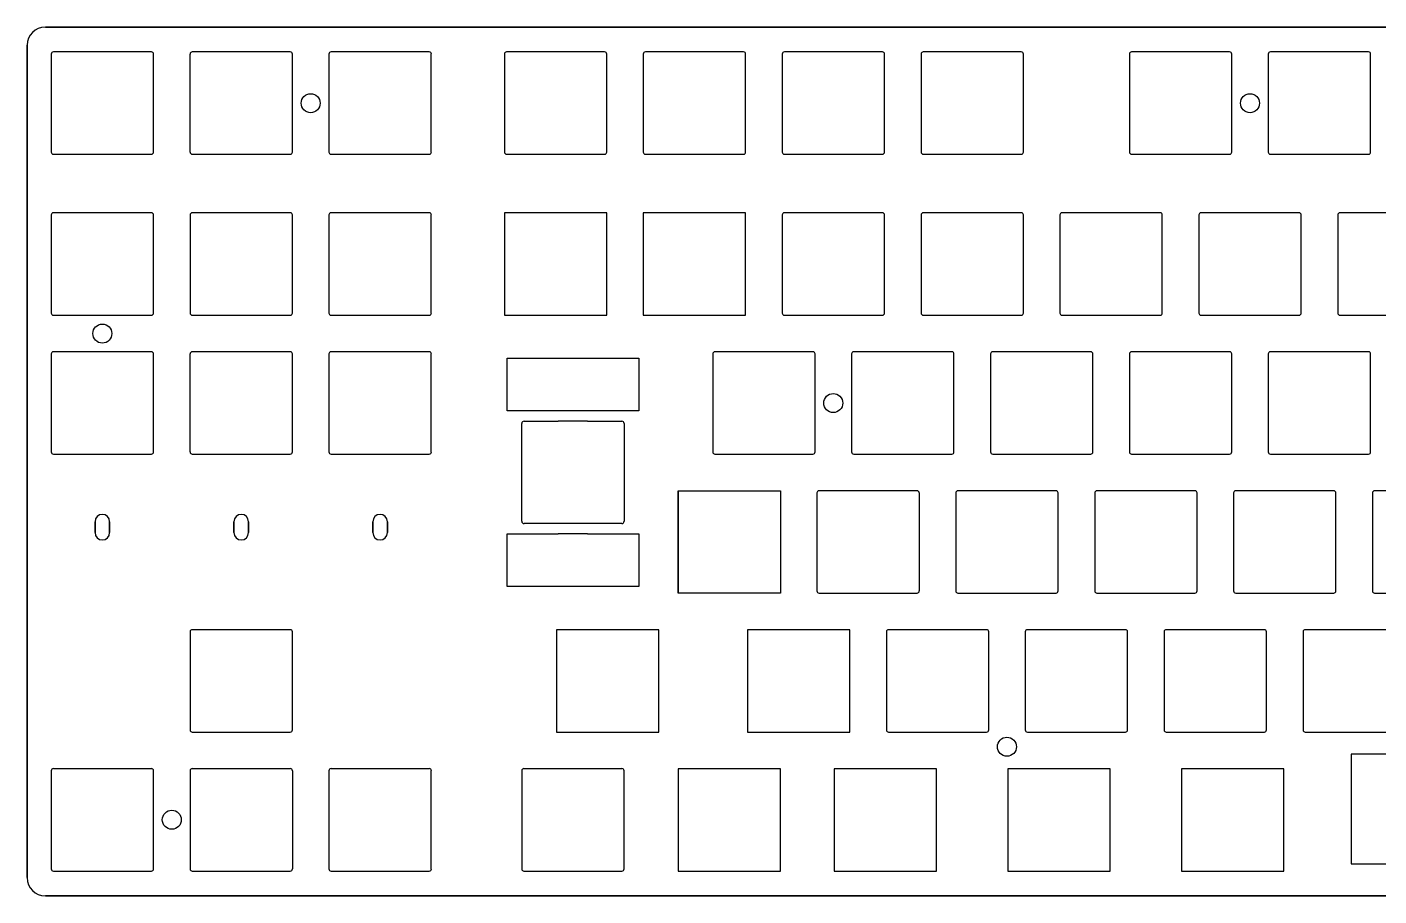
# Model space of a CAD drawing. Header units: inches. Extents: x -1111 to 11437, y -3682 to 971.
# Drawn here: x 9806.8 to 9991.7, y -3671 to -3552.2 of the extents above; entities that cross this region are included whole.
import ezdxf

# ---------------------------------------------------------------- set-up
doc = ezdxf.new("R2010")
doc.units = ezdxf.units.IN
doc.header["$LTSCALE"] = 1.21
doc.header["$MEASUREMENT"] = 0
doc.layers.get('0').update_dxf_attribs({"linetype": 'CONTINUOUS'})
doc.layers.add('图层1', color=7, linetype='CONTINUOUS')

msp = doc.modelspace()

# ---------------------------------------------------------------- linework, layer by layer
at = {"color": 7, "linetype": 'Continuous'}
for p, q in [((9809.29, -3552.19), (10152.89, -3552.19)), ((10152.89, -3552.19), (9809.29, -3552.19)), ((10152.89, -3552.19), (9809.29, -3552.19)), ((10152.89, -3552.19), (9809.29, -3552.19)), ((9806.79, -3668.49), (9806.79, -3554.69)), ((9806.79, -3554.69), (9806.79, -3668.49)), ((9806.79, -3554.69), (9806.79, -3668.49)), ((9806.79, -3554.69), (9806.79, -3668.49)), ((9810.09, -3555.88), (9810.09, -3569.29)), ((9823.8, -3555.59), (9810.39, -3555.59)), ((9824.09, -3569.29), (9824.09, -3555.88)), ((9829.09, -3569.29), (9829.09, -3555.88)), ((9842.8, -3555.59), (9829.39, -3555.59)), ((9843.09, -3569.29), (9843.09, -3555.88)), ((9848.09, -3555.88), (9848.09, -3569.29)), ((9861.8, -3555.59), (9848.39, -3555.59)), ((9862.09, -3569.29), (9862.09, -3555.88)), ((9872.09, -3555.88), (9872.09, -3569.29)), ((9885.8, -3555.59), (9872.39, -3555.59)), ((9886.09, -3569.29), (9886.09, -3555.88)), ((9891.09, -3555.88), (9891.09, -3569.29)), ((9904.8, -3555.59), (9891.39, -3555.59)), ((9905.09, -3569.29), (9905.09, -3555.88)), ((9910.09, -3555.88), (9910.09, -3569.29)), ((9923.8, -3555.59), (9910.39, -3555.59)), ((9924.09, -3569.29), (9924.09, -3555.88)), ((9929.09, -3555.88), (9929.09, -3569.29)), ((9942.8, -3555.59), (9929.39, -3555.59)), ((9943.09, -3569.29), (9943.09, -3555.88)), ((9957.59, -3555.88), (9957.59, -3569.29)), ((9971.3, -3555.59), (9957.89, -3555.59)), ((9971.59, -3569.29), (9971.59, -3555.88)), ((9976.59, -3555.88), (9976.59, -3569.29)), ((9990.3, -3555.59), (9976.89, -3555.59)), ((9990.59, -3569.29), (9990.59, -3555.88)), ((9810.39, -3569.59), (9823.8, -3569.59)), ((9829.39, -3569.59), (9842.8, -3569.59)), ((9848.39, -3569.59), (9861.8, -3569.59)), ((9872.39, -3569.59), (9885.8, -3569.59)), ((9891.39, -3569.59), (9904.8, -3569.59)), ((9910.39, -3569.59), (9923.8, -3569.59)), ((9929.39, -3569.59), (9942.8, -3569.59)), ((9957.89, -3569.59), (9971.3, -3569.59)), ((9976.89, -3569.59), (9990.3, -3569.59)), ((9810.09, -3577.88), (9810.09, -3591.29)), ((9823.8, -3577.59), (9810.39, -3577.59)), ((9824.09, -3591.29), (9824.09, -3577.88)), ((9829.09, -3577.88), (9829.09, -3591.29)), ((9842.8, -3577.59), (9829.39, -3577.59)), ((9843.09, -3591.29), (9843.09, -3577.88)), ((9848.09, -3577.88), (9848.09, -3591.29)), ((9861.8, -3577.59), (9848.39, -3577.59)), ((9862.09, -3591.29), (9862.09, -3577.88)), ((9872.09, -3577.59), (9872.09, -3591.59)), ((9886.09, -3577.59), (9872.09, -3577.59)), ((9886.09, -3591.59), (9886.09, -3577.59)), ((9891.09, -3577.59), (9891.09, -3591.59)), ((9905.09, -3577.59), (9891.09, -3577.59)), ((9905.09, -3591.59), (9905.09, -3577.59)), ((9910.09, -3577.88), (9910.09, -3591.29)), ((9923.8, -3577.59), (9910.39, -3577.59)), ((9924.09, -3591.29), (9924.09, -3577.88)), ((9929.09, -3577.88), (9929.09, -3591.29)), ((9942.8, -3577.59), (9929.39, -3577.59)), ((9943.09, -3591.29), (9943.09, -3577.88)), ((9948.09, -3577.88), (9948.09, -3591.29)), ((9961.8, -3577.59), (9948.39, -3577.59)), ((9962.09, -3591.29), (9962.09, -3577.88)), ((9967.09, -3577.88), (9967.09, -3591.29)), ((9980.8, -3577.59), (9967.39, -3577.59)), ((9981.09, -3591.29), (9981.09, -3577.88)), ((9986.09, -3577.88), (9986.09, -3591.29)), ((9999.8, -3577.59), (9986.39, -3577.59)), ((9810.39, -3591.59), (9823.8, -3591.59)), ((9829.39, -3591.59), (9842.8, -3591.59)), ((9848.39, -3591.59), (9861.8, -3591.59)), ((9872.09, -3591.59), (9886.09, -3591.59)), ((9891.09, -3591.59), (9905.09, -3591.59)), ((9910.39, -3591.59), (9923.8, -3591.59)), ((9929.39, -3591.59), (9942.8, -3591.59)), ((9948.39, -3591.59), (9961.8, -3591.59)), ((9967.39, -3591.59), (9980.8, -3591.59)), ((9986.39, -3591.59), (9999.8, -3591.59)), ((9810.09, -3596.88), (9810.09, -3610.29)), ((9823.8, -3596.59), (9810.39, -3596.59)), ((9824.09, -3610.29), (9824.09, -3596.88)), ((9829.09, -3610.29), (9829.09, -3596.88)), ((9842.8, -3596.59), (9829.39, -3596.59)), ((9843.09, -3610.29), (9843.09, -3596.88)), ((9848.09, -3596.88), (9848.09, -3610.29)), ((9861.8, -3596.59), (9848.39, -3596.59)), ((9862.09, -3610.29), (9862.09, -3596.88)), ((9900.59, -3596.88), (9900.59, -3610.29)), ((9914.3, -3596.59), (9900.89, -3596.59)), ((9914.59, -3610.29), (9914.59, -3596.88)), ((9919.59, -3596.88), (9919.59, -3610.29)), ((9933.3, -3596.59), (9919.89, -3596.59)), ((9933.59, -3610.29), (9933.59, -3596.88)), ((9938.59, -3596.88), (9938.59, -3610.29)), ((9952.3, -3596.59), (9938.89, -3596.59)), ((9952.59, -3610.29), (9952.59, -3596.88)), ((9957.59, -3596.88), (9957.59, -3610.29)), ((9971.3, -3596.59), (9957.89, -3596.59)), ((9971.59, -3610.29), (9971.59, -3596.88)), ((9976.59, -3596.88), (9976.59, -3610.29)), ((9990.3, -3596.59), (9976.89, -3596.59)), ((9990.59, -3610.29), (9990.59, -3596.88)), ((9872.46, -3604.68), (9872.46, -3597.48)), ((9872.46, -3597.48), (9890.46, -3597.48)), ((9890.46, -3597.48), (9890.46, -3604.68)), ((9879.46, -3604.68), (9872.46, -3604.68)), ((9874.46, -3619.77), (9874.46, -3606.4)), ((9874.78, -3606.08), (9879.46, -3606.08)), ((9890.46, -3604.68), (9883.46, -3604.68)), ((9883.46, -3606.08), (9888.15, -3606.08)), ((9888.46, -3606.4), (9888.46, -3619.77)), ((9810.39, -3610.59), (9823.8, -3610.59)), ((9829.39, -3610.59), (9842.8, -3610.59)), ((9848.39, -3610.59), (9861.8, -3610.59)), ((9900.89, -3610.59), (9914.3, -3610.59)), ((9919.89, -3610.59), (9933.3, -3610.59)), ((9938.89, -3610.59), (9952.3, -3610.59)), ((9957.89, -3610.59), (9971.3, -3610.59)), ((9976.89, -3610.59), (9990.3, -3610.59)), ((9895.84, -3629.59), (9895.84, -3615.59)), ((9895.84, -3615.59), (9909.84, -3615.59)), ((9895.84, -3615.59), (9895.84, -3629.59)), ((9909.84, -3615.59), (9909.84, -3629.59)), ((9928.55, -3615.59), (9915.14, -3615.59)), ((9947.55, -3615.59), (9934.14, -3615.59)), ((9966.55, -3615.59), (9953.14, -3615.59)), ((9985.55, -3615.59), (9972.14, -3615.59)), ((10004.55, -3615.59), (9991.14, -3615.59)), ((9914.84, -3615.88), (9914.84, -3629.29)), ((9928.84, -3615.88), (9928.84, -3629.29)), ((9933.84, -3615.88), (9933.84, -3629.29)), ((9947.84, -3629.29), (9947.84, -3615.88)), ((9952.84, -3615.88), (9952.84, -3629.29)), ((9966.84, -3629.29), (9966.84, -3615.88)), ((9971.84, -3615.88), (9971.84, -3629.29)), ((9985.84, -3629.29), (9985.84, -3615.88)), ((9990.84, -3615.88), (9990.84, -3629.29)), ((9816.09, -3619.82), (9816.09, -3621.32)), ((9816.09, -3621.32), (9816.09, -3619.82)), ((9816.09, -3621.32), (9816.09, -3619.82)), ((9818.09, -3621.32), (9818.09, -3619.82)), ((9818.09, -3619.82), (9818.09, -3621.32)), ((9818.09, -3619.82), (9818.09, -3621.32)), ((9835.09, -3619.82), (9835.09, -3621.32)), ((9835.09, -3621.32), (9835.09, -3619.82)), ((9835.09, -3621.32), (9835.09, -3619.82)), ((9837.09, -3621.32), (9837.09, -3619.82)), ((9837.09, -3619.82), (9837.09, -3621.32)), ((9837.09, -3619.82), (9837.09, -3621.32)), ((9854.09, -3619.82), (9854.09, -3621.32)), ((9854.09, -3621.32), (9854.09, -3619.82)), ((9854.09, -3621.32), (9854.09, -3619.82)), ((9856.09, -3621.32), (9856.09, -3619.82)), ((9856.09, -3619.82), (9856.09, -3621.32)), ((9856.09, -3619.82), (9856.09, -3621.32)), ((9879.46, -3620.08), (9874.78, -3620.08)), ((9888.15, -3620.08), (9883.46, -3620.08)), ((9872.46, -3628.68), (9872.46, -3621.48)), ((9872.46, -3621.48), (9879.46, -3621.48)), ((9883.46, -3621.48), (9890.46, -3621.48)), ((9890.46, -3621.48), (9890.46, -3628.68)), ((9890.46, -3628.68), (9872.46, -3628.68)), ((9909.84, -3629.59), (9895.84, -3629.59)), ((9915.14, -3629.59), (9928.55, -3629.59)), ((9934.14, -3629.59), (9947.55, -3629.59)), ((9953.14, -3629.59), (9966.55, -3629.59)), ((9972.14, -3629.59), (9985.55, -3629.59)), ((9991.14, -3629.59), (10004.55, -3629.59)), ((9829.09, -3634.88), (9829.09, -3648.29)), ((9842.8, -3634.59), (9829.39, -3634.59)), ((9843.09, -3648.29), (9843.09, -3634.88)), ((9879.22, -3634.59), (9879.22, -3648.59)), ((9893.22, -3634.59), (9879.22, -3634.59)), ((9893.22, -3648.59), (9893.22, -3634.59)), ((9905.34, -3634.59), (9905.34, -3648.59)), ((9919.34, -3634.59), (9905.34, -3634.59)), ((9919.34, -3648.59), (9919.34, -3634.59)), ((9924.34, -3634.88), (9924.34, -3648.29)), ((9938.05, -3634.59), (9924.64, -3634.59)), ((9938.34, -3648.29), (9938.34, -3634.88)), ((9943.34, -3634.88), (9943.34, -3648.29)), ((9957.05, -3634.59), (9943.64, -3634.59)), ((9957.34, -3648.29), (9957.34, -3634.88)), ((9962.34, -3634.88), (9962.34, -3648.29)), ((9976.05, -3634.59), (9962.64, -3634.59)), ((9976.34, -3648.29), (9976.34, -3634.88)), ((9981.34, -3634.88), (9981.34, -3648.29)), ((9995.05, -3634.59), (9981.64, -3634.59)), ((9829.39, -3648.59), (9842.8, -3648.59)), ((9879.22, -3648.59), (9893.22, -3648.59)), ((9905.34, -3648.59), (9919.34, -3648.59)), ((9924.64, -3648.59), (9938.05, -3648.59)), ((9943.64, -3648.59), (9957.05, -3648.59)), ((9962.64, -3648.59), (9976.05, -3648.59)), ((9981.64, -3648.59), (9995.05, -3648.59)), ((9995.12, -3651.59), (9987.92, -3651.59)), ((9987.92, -3651.59), (9987.92, -3666.59)), ((9810.09, -3653.88), (9810.09, -3667.29)), ((9823.8, -3653.59), (9810.39, -3653.59)), ((9824.09, -3667.29), (9824.09, -3653.88)), ((9829.09, -3653.88), (9829.09, -3667.29)), ((9842.8, -3653.59), (9829.39, -3653.59)), ((9843.09, -3653.88), (9843.09, -3667.29)), ((9848.09, -3653.88), (9848.09, -3667.29)), ((9861.8, -3653.59), (9848.39, -3653.59)), ((9862.09, -3667.29), (9862.09, -3653.88)), ((9874.47, -3653.88), (9874.47, -3667.29)), ((9888.17, -3653.59), (9874.76, -3653.59)), ((9888.47, -3667.29), (9888.47, -3653.88)), ((9895.84, -3653.59), (9895.84, -3667.59)), ((9909.84, -3653.59), (9895.84, -3653.59)), ((9909.84, -3667.59), (9909.84, -3653.59)), ((9917.22, -3653.59), (9917.22, -3667.59)), ((9931.22, -3653.59), (9917.22, -3653.59)), ((9931.22, -3667.59), (9931.22, -3653.59)), ((9940.97, -3653.59), (9940.97, -3667.59)), ((9954.97, -3653.59), (9940.97, -3653.59)), ((9954.97, -3667.59), (9954.97, -3653.59)), ((9978.72, -3653.59), (9964.72, -3653.59)), ((9964.72, -3653.59), (9964.72, -3667.59)), ((9978.72, -3667.59), (9978.72, -3653.59)), ((9987.92, -3666.59), (9995.12, -3666.59)), ((9810.39, -3667.59), (9823.8, -3667.59)), ((9829.39, -3667.59), (9842.8, -3667.59)), ((9848.39, -3667.59), (9861.8, -3667.59)), ((9874.76, -3667.59), (9888.17, -3667.59)), ((9895.84, -3667.59), (9909.84, -3667.59)), ((9917.22, -3667.59), (9931.22, -3667.59)), ((9940.97, -3667.59), (9954.97, -3667.59)), ((9964.72, -3667.59), (9978.72, -3667.59)), ((10152.89, -3670.99), (9809.29, -3670.99)), ((9809.29, -3670.99), (10152.89, -3670.99)), ((9809.29, -3670.99), (10152.89, -3670.99)), ((9809.29, -3670.99), (10152.89, -3670.99))]:
    msp.add_line(p, q, dxfattribs=at)
for centre in [(9845.59, -3562.6), (9974.09, -3562.6), (9817.09, -3594.1), (9917.08, -3603.6), (9940.84, -3650.59), (9826.59, -3660.57)]:
    msp.add_circle(centre, 1.3, dxfattribs=at)
for centre, radius, start, end in [((9809.29, -3554.69), 2.5, 90, 180), ((9810.39, -3555.88), 0.295, 90, 180), ((9823.8, -3555.88), 0.295, 0, 90), ((9829.39, -3555.88), 0.295, 90, 180), ((9842.8, -3555.88), 0.295, 0, 90), ((9848.39, -3555.88), 0.295, 90, 180), ((9861.8, -3555.88), 0.295, 0, 90), ((9872.39, -3555.88), 0.295, 90, 180), ((9885.8, -3555.88), 0.295, 0, 90), ((9891.39, -3555.88), 0.295, 90, 180), ((9904.8, -3555.88), 0.295, 0, 90), ((9910.39, -3555.88), 0.295, 90, 180), ((9923.8, -3555.88), 0.295, 0, 90), ((9929.39, -3555.88), 0.295, 90, 180), ((9942.8, -3555.88), 0.295, 0, 90), ((9957.89, -3555.88), 0.295, 90, 180), ((9971.3, -3555.88), 0.295, 0, 90), ((9976.89, -3555.88), 0.295, 90, 180), ((9990.3, -3555.88), 0.295, 0, 90), ((9810.39, -3569.29), 0.295, 180, 270), ((9823.8, -3569.29), 0.295, 270, 0), ((9829.39, -3569.29), 0.295, 180, 270), ((9842.8, -3569.29), 0.295, 270, 0), ((9848.39, -3569.29), 0.295, 180, 270), ((9861.8, -3569.29), 0.295, 270, 0), ((9872.39, -3569.29), 0.295, 180, 270), ((9885.8, -3569.29), 0.295, 270, 0), ((9891.39, -3569.29), 0.295, 180, 270), ((9904.8, -3569.29), 0.295, 270, 0), ((9910.39, -3569.29), 0.295, 180, 270), ((9923.8, -3569.29), 0.295, 270, 0), ((9929.39, -3569.29), 0.295, 180, 270), ((9942.8, -3569.29), 0.295, 270, 0), ((9957.89, -3569.29), 0.295, 180, 270), ((9971.3, -3569.29), 0.295, 270, 0), ((9976.89, -3569.29), 0.295, 180, 270), ((9990.3, -3569.29), 0.295, 270, 0), ((9810.39, -3577.88), 0.295, 90, 180), ((9823.8, -3577.88), 0.295, 0, 90), ((9829.39, -3577.88), 0.295, 90, 180), ((9842.8, -3577.88), 0.295, 0, 90), ((9848.39, -3577.88), 0.295, 90, 180), ((9861.8, -3577.88), 0.295, 0, 90), ((9910.39, -3577.88), 0.295, 90, 180), ((9923.8, -3577.88), 0.295, 0, 90), ((9929.39, -3577.88), 0.295, 90, 180), ((9942.8, -3577.88), 0.295, 0, 90), ((9948.39, -3577.88), 0.295, 90, 180), ((9961.8, -3577.88), 0.295, 0, 90), ((9967.39, -3577.88), 0.295, 90, 180), ((9980.8, -3577.88), 0.295, 0, 90), ((9986.39, -3577.88), 0.295, 90, 180), ((9810.39, -3591.29), 0.295, 180, 270), ((9823.8, -3591.29), 0.295, 270, 0), ((9829.39, -3591.29), 0.295, 180, 270), ((9842.8, -3591.29), 0.295, 270, 0), ((9848.39, -3591.29), 0.295, 180, 270), ((9861.8, -3591.29), 0.295, 270, 0), ((9910.39, -3591.29), 0.295, 180, 270), ((9923.8, -3591.29), 0.295, 270, 0), ((9929.39, -3591.29), 0.295, 180, 270), ((9942.8, -3591.29), 0.295, 270, 0), ((9948.39, -3591.29), 0.295, 180, 270), ((9961.8, -3591.29), 0.295, 270, 0), ((9967.39, -3591.29), 0.295, 180, 270), ((9980.8, -3591.29), 0.295, 270, 0), ((9986.39, -3591.29), 0.295, 180, 270), ((9810.39, -3596.88), 0.295, 90, 180), ((9823.8, -3596.88), 0.295, 0, 90), ((9829.39, -3596.88), 0.295, 90, 180), ((9842.8, -3596.88), 0.295, 0, 90), ((9848.39, -3596.88), 0.295, 90, 180), ((9861.8, -3596.88), 0.295, 0, 90), ((9900.89, -3596.88), 0.295, 90, 180), ((9914.3, -3596.88), 0.295, 0, 90), ((9919.89, -3596.88), 0.295, 90, 180), ((9933.3, -3596.88), 0.295, 0, 90), ((9938.89, -3596.88), 0.295, 90, 180), ((9952.3, -3596.88), 0.295, 0, 90), ((9957.89, -3596.88), 0.295, 90, 180), ((9971.3, -3596.88), 0.295, 0, 90), ((9976.89, -3596.88), 0.295, 90, 180), ((9990.3, -3596.88), 0.295, 0, 90), ((9874.78, -3606.4), 0.315, 90, 180), ((9888.15, -3606.4), 0.315, 0, 90), ((9810.39, -3610.29), 0.295, 180, 270), ((9823.8, -3610.29), 0.295, 270, 0), ((9829.39, -3610.29), 0.295, 180, 270), ((9842.8, -3610.29), 0.295, 270, 0), ((9848.39, -3610.29), 0.295, 180, 270), ((9861.8, -3610.29), 0.295, 270, 0), ((9900.89, -3610.29), 0.295, 180, 270), ((9914.3, -3610.29), 0.295, 270, 0), ((9919.89, -3610.29), 0.295, 180, 270), ((9933.3, -3610.29), 0.295, 270, 0), ((9938.89, -3610.29), 0.295, 180, 270), ((9952.3, -3610.29), 0.295, 270, 0), ((9957.89, -3610.29), 0.295, 180, 270), ((9971.3, -3610.29), 0.295, 270, 0), ((9976.89, -3610.29), 0.295, 180, 270), ((9990.3, -3610.29), 0.295, 270, 0), ((9915.14, -3615.88), 0.295, 90, 180), ((9928.55, -3615.88), 0.295, 0, 90), ((9934.14, -3615.88), 0.295, 90, 180), ((9947.55, -3615.88), 0.295, 0, 90), ((9953.14, -3615.88), 0.295, 90, 180), ((9966.55, -3615.88), 0.295, 0, 90), ((9972.14, -3615.88), 0.295, 90, 180), ((9985.55, -3615.88), 0.295, 0, 90), ((9991.14, -3615.88), 0.295, 90, 180), ((9817.09, -3619.82), 1, 0, 180), ((9817.09, -3619.82), 1, 0, 180), ((9817.09, -3619.82), 1, 0, 180), ((9836.09, -3619.82), 1, 0, 180), ((9836.09, -3619.82), 1, 0, 180), ((9836.09, -3619.82), 1, 0, 180), ((9855.09, -3619.82), 1, 0, 180), ((9855.09, -3619.82), 1, 0, 180), ((9855.09, -3619.82), 1, 0, 180), ((9874.78, -3619.77), 0.315, 180, 270), ((9888.15, -3619.77), 0.315, 270, 360), ((9817.09, -3621.32), 1, 180, 0), ((9817.09, -3621.32), 1, 180, 0), ((9817.09, -3621.32), 1, 180, 0), ((9836.09, -3621.32), 1, 180, 0), ((9836.09, -3621.32), 1, 180, 0), ((9836.09, -3621.32), 1, 180, 0), ((9855.09, -3621.32), 1, 180, 0), ((9855.09, -3621.32), 1, 180, 0), ((9855.09, -3621.32), 1, 180, 0), ((9915.14, -3629.29), 0.295, 180, 270), ((9928.55, -3629.29), 0.295, 270, 0), ((9934.14, -3629.29), 0.295, 180, 270), ((9947.55, -3629.29), 0.295, 270, 0), ((9953.14, -3629.29), 0.295, 180, 270), ((9966.55, -3629.29), 0.295, 270, 0), ((9972.14, -3629.29), 0.295, 180, 270), ((9985.55, -3629.29), 0.295, 270, 0), ((9991.14, -3629.29), 0.295, 180, 270), ((9829.39, -3634.88), 0.295, 90, 180), ((9842.8, -3634.88), 0.295, 0, 90), ((9924.64, -3634.88), 0.295, 90, 180), ((9938.05, -3634.88), 0.295, 0, 90), ((9943.64, -3634.88), 0.295, 90, 180), ((9957.05, -3634.88), 0.295, 0, 90), ((9962.64, -3634.88), 0.295, 90, 180), ((9976.05, -3634.88), 0.295, 0, 90), ((9981.64, -3634.88), 0.295, 90, 180), ((9829.39, -3648.29), 0.295, 180, 270), ((9842.8, -3648.29), 0.295, 270, 0), ((9924.64, -3648.29), 0.295, 180, 270), ((9938.05, -3648.29), 0.295, 270, 0), ((9943.64, -3648.29), 0.295, 180, 270), ((9957.05, -3648.29), 0.295, 270, 0), ((9962.64, -3648.29), 0.295, 180, 270), ((9976.05, -3648.29), 0.295, 270, 0), ((9981.64, -3648.29), 0.295, 180, 270), ((9810.39, -3653.88), 0.295, 90, 180), ((9823.8, -3653.88), 0.295, 0, 90), ((9829.39, -3653.88), 0.295, 90, 180), ((9842.8, -3653.88), 0.295, 0, 90), ((9848.39, -3653.88), 0.295, 90, 180), ((9861.8, -3653.88), 0.295, 0, 90), ((9874.76, -3653.88), 0.295, 90, 180), ((9888.17, -3653.88), 0.295, 0, 90), ((9810.39, -3667.29), 0.295, 180, 270), ((9823.8, -3667.29), 0.295, 270, 0), ((9829.39, -3667.29), 0.295, 180, 270), ((9842.8, -3667.29), 0.295, 270, 0), ((9848.39, -3667.29), 0.295, 180, 270), ((9861.8, -3667.29), 0.295, 270, 0), ((9874.76, -3667.29), 0.295, 180, 270), ((9888.17, -3667.29), 0.295, 270, 0), ((9809.29, -3668.49), 2.5, 180, 270), ((9809.29, -3668.49), 2.5, 180, 270), ((9809.29, -3668.49), 2.5, 180, 270)]:
    msp.add_arc(centre, radius, start, end, dxfattribs=at)
at = {"layer": '图层1'}
for p, q in [((9883.46, -3604.68), (9879.46, -3604.68)), ((9883.46, -3606.08), (9879.46, -3606.08)), ((9883.46, -3620.08), (9879.46, -3620.08)), ((9883.46, -3621.48), (9879.46, -3621.48))]:
    msp.add_line(p, q, dxfattribs=at)

doc.saveas('drawing.dxf')
